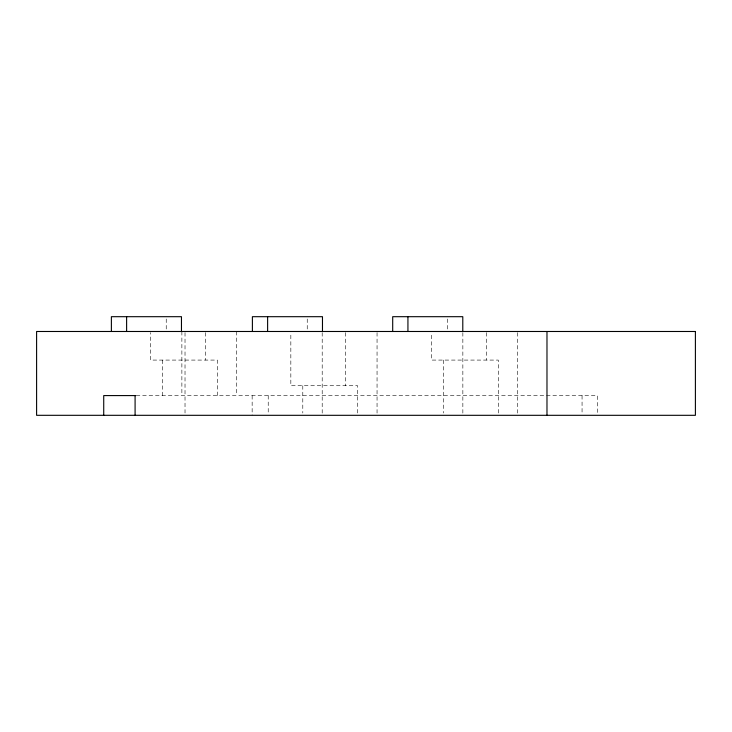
<?xml version="1.0" encoding="UTF-8"?>
<svg xmlns="http://www.w3.org/2000/svg" width="732" height="732" viewBox="0 0 732 732"><rect width="100%" height="100%" fill="white"/><g stroke="black" fill="none" stroke-linecap="round" stroke-linejoin="round"><path stroke-width="0.55" stroke-dasharray="3.66 2.75" d="M136.234 395.582L597.349 395.582L597.349 413.113M582.059 395.582L582.059 413.113M517.707 332.612L517.707 413.113M498.3 413.049L498.3 360.08L431.487 360.08L431.487 332.584M486.332 332.584L486.332 360.08M462.853 332.612L462.853 413.113M447.554 318.969L447.554 330.342M443.446 360.08L443.446 413.049M377.053 332.612L377.053 413.113M357.646 413.031L357.646 385.727L290.833 385.727L290.833 332.612M345.678 332.612L345.678 385.727M322.199 332.612L322.199 413.113M307.239 318.969L307.239 330.342M302.792 385.727L302.792 413.031M268.223 395.582L268.223 413.113M252.147 395.582L252.147 415.309M236.729 331.486L236.729 395.582M217.322 395.582L217.322 360.08L150.508 360.08L150.508 332.584M205.353 332.584L205.353 360.08M185.022 332.621L185.022 413.04M181.875 331.486L181.875 395.582M166.237 318.969L166.237 330.342M162.467 360.08L162.467 395.582"/><path stroke-width="1.1" d="M135.667 395.582L103.724 395.582L103.724 415.309M546.978 331.486L546.978 415.309M462.789 331.486L462.789 316.691L392.7 316.691L392.7 331.486M407.934 316.691L407.934 331.486M322.473 331.486L322.473 316.691L252.394 316.691L252.394 331.486M267.619 316.691L267.619 331.486M181.463 331.486L181.463 316.691L111.383 316.691L111.383 331.486M135.091 395.582L135.091 415.309M126.618 316.691L126.618 331.486M695.4 331.486L36.6 331.486L36.6 415.309L695.4 415.309L695.4 331.486"/></g></svg>
